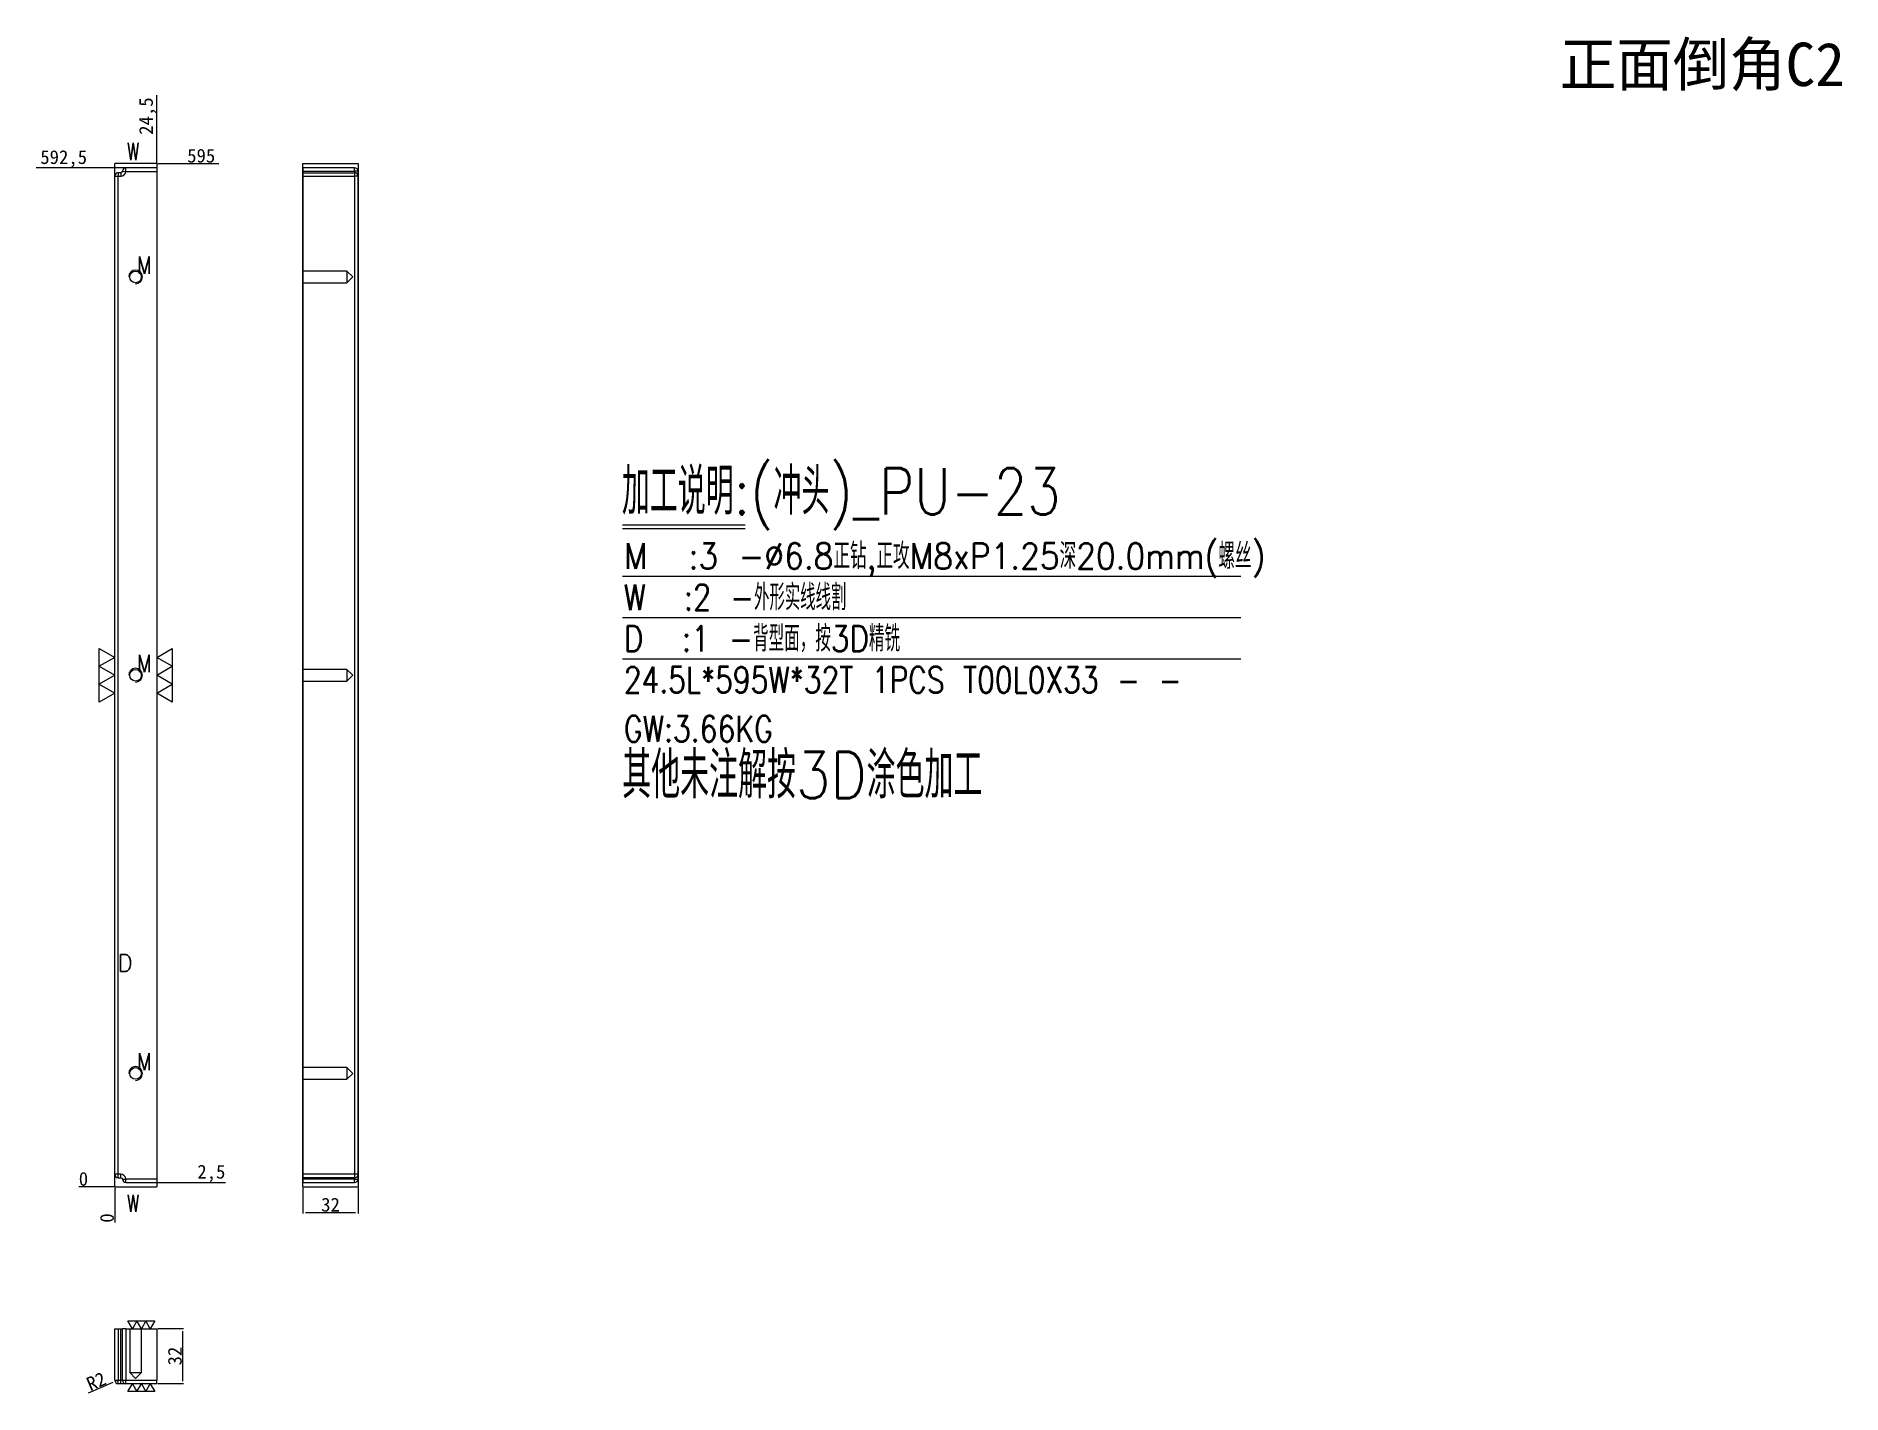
# Model space of a CAD drawing. Header units: millimetres. Extents: x 22589 to 23639, y 54801 to 55590.
import ezdxf
from ezdxf.enums import TextEntityAlignment as Align

# ---------------------------------------------------------------- set-up
doc = ezdxf.new("R2010")
doc.units = ezdxf.units.MM
doc.linetypes.add('DASHED', pattern=[0])
for name, color, linetype in [('dim', 4, 'Continuous'), ('PH_W', 1, 'Continuous'), ('PUNCH', 2, 'Continuous'), ('PUNCH_W', 1, 'Continuous')]:
    doc.layers.add(name, color=color, linetype=linetype)
doc.styles.add('_PUG_ERP', font='txt')
doc.styles.add('chinesef_fs', font='txt.shx', dxfattribs={"bigfont": 'gbcbig.shx'})
doc.dimstyles.new('_PUG_ERP', dxfattribs={"dimtxt": 8, "dimasz": 1.5, "dimexe": 0.5, "dimexo": 0.5, "dimgap": 0.5, "dimtad": 1, "dimtxsty": '_PUG_ERP', "dimblk": 'CLOSEDBLANK', "dimcen": 0, "dimclrd": 4, "dimclre": 4, "dimclrt": 3, "dimazin": 3, "dimtfac": 1, "dimtmove": 0, "dimatfit": 3, "dimldrblk": 'CLOSEDBLANK', "dimlwd": 9, "dimlwe": 9})

# ---------------------------------------------------------------- blocks, each defined once
blk = doc.blocks.new('*D733')
at = {"layer": 'Defpoints', "color": 0}
for p in [(22659.1, 55516.3), (22674.1, 55516.3), (22634.6, 54921.3)]:
    blk.add_point(p, dxfattribs=at)
at = {"layer": 'dim', "color": 4, "lineweight": 9}
blk.add_line((22659.6, 55516.3), (22695.2, 55516.3), dxfattribs=at)
at = {"layer": 'dim', "color": 3, "lineweight": 13, "insert": (22684.9, 55520.8), "char_height": 8, "attachment_point": 5, "style": '_PUG_ERP'}
blk.add_mtext('595', dxfattribs=at)
blk = doc.blocks.new('_ClosedBlank')
blk = doc.blocks.new('*D734')
at = {"layer": 'Defpoints', "color": 0}
for p in [(22619.6, 54921.3), (22634.6, 54921.3), (22634.6, 54921.3)]:
    blk.add_point(p, dxfattribs=at)
at = {"layer": 'dim', "color": 4, "lineweight": 9}
blk.add_line((22634.1, 54921.3), (22613.8, 54921.3), dxfattribs=at)
at = {"layer": 'dim', "color": 3, "lineweight": 13, "insert": (22616.4, 54925.8), "char_height": 8, "attachment_point": 5, "style": '_PUG_ERP'}
blk.add_mtext('0', dxfattribs=at)
blk = doc.blocks.new('*D735')
at = {"layer": 'Defpoints', "color": 0}
for p in [(22634.6, 54921.3), (22634.6, 54921.3), (22634.6, 54906.3)]:
    blk.add_point(p, dxfattribs=at)
at = {"layer": 'dim', "color": 4, "lineweight": 9}
blk.add_line((22634.6, 54920.8), (22634.6, 54900.4), dxfattribs=at)
at = {"layer": 'dim', "color": 3, "lineweight": 13, "insert": (22630.1, 54903.1), "char_height": 8, "attachment_point": 5, "rotation": 90, "style": '_PUG_ERP'}
blk.add_mtext('0', dxfattribs=at)
blk = doc.blocks.new('*D736')
at = {"layer": 'Defpoints', "color": 0}
for p in [(22659.1, 55531.3), (22659.1, 55516.3), (22634.6, 54921.3)]:
    blk.add_point(p, dxfattribs=at)
at = {"layer": 'dim', "color": 4, "lineweight": 9}
for p, q in [((22659.1, 55528.3), (22659.1, 55556.1)), ((22659.1, 55525.3), (22659.1, 55528.3)), ((22659.1, 55516.8), (22659.1, 55525.3))]:
    blk.add_line(p, q, dxfattribs=at)
at = {"layer": 'dim', "color": 3, "lineweight": 13, "insert": (22653.8, 55543.9), "char_height": 8, "attachment_point": 5, "rotation": 90, "style": '_PUG_ERP'}
blk.add_mtext('24,5', dxfattribs=at)
blk = doc.blocks.new('*D737')
at = {"layer": 'Defpoints', "color": 0}
for p in [(22659.1, 54838.8), (22659.1, 54806.8), (22674.1, 54806.8)]:
    blk.add_point(p, dxfattribs=at)
at = {"layer": 'dim', "color": 4, "lineweight": 9}
for p, q in [((22659.6, 54838.8), (22674.6, 54838.8)), ((22674.1, 54837.3), (22674.1, 54808.3)), ((22659.6, 54806.8), (22674.6, 54806.8))]:
    blk.add_line(p, q, dxfattribs=at)
at = {"layer": 'dim', "color": 3, "lineweight": 13, "insert": (22669.6, 54822.8), "char_height": 8, "attachment_point": 5, "rotation": 90, "style": '_PUG_ERP'}
blk.add_mtext('32', dxfattribs=at)
blk = doc.blocks.new('*D738')
at = {"layer": 'Defpoints', "color": 0}
for p in [(22744.1, 54921.3), (22776.1, 54921.3), (22776.1, 54906.3)]:
    blk.add_point(p, dxfattribs=at)
at = {"layer": 'dim', "color": 4, "lineweight": 9}
for p, q in [((22744.1, 54920.8), (22744.1, 54905.8)), ((22776.1, 54920.8), (22776.1, 54905.8)), ((22745.6, 54906.3), (22774.6, 54906.3))]:
    blk.add_line(p, q, dxfattribs=at)
at = {"layer": 'dim', "color": 3, "lineweight": 13, "insert": (22760.1, 54910.8), "char_height": 8, "attachment_point": 5, "style": '_PUG_ERP'}
blk.add_mtext('32', dxfattribs=at)
blk = doc.blocks.new('*D739')
at = {"layer": 'Defpoints', "color": 0}
for p in [(22634.8, 54808), (22636.6, 54808.8)]:
    blk.add_point(p, dxfattribs=at)
at = {"layer": 'PH_W', "color": 4, "lineweight": 9}
for p, q in [((22633.4, 54807.4), (22619.2, 54801.3)), ((22636.6, 54808.8), (22634.8, 54808))]:
    blk.add_line(p, q, dxfattribs=at)
at = {"layer": 'PH_W', "color": 3, "lineweight": 13, "insert": (22623.8, 54808.2), "char_height": 8, "attachment_point": 5, "rotation": 23.0458, "style": '_PUG_ERP'}
blk.add_mtext('R2', dxfattribs=at)
blk = doc.blocks.new('*D740')
at = {"layer": 'Defpoints', "color": 0}
for p in [(22634.6, 54921.3), (22659.1, 54923.8), (22681.9, 54923.8)]:
    blk.add_point(p, dxfattribs=at)
at = {"layer": 'dim', "color": 4, "lineweight": 9}
blk.add_line((22659.6, 54923.8), (22699.1, 54923.8), dxfattribs=at)
at = {"layer": 'dim', "color": 3, "lineweight": 13, "insert": (22690.8, 54929), "char_height": 8, "attachment_point": 5, "style": '_PUG_ERP'}
blk.add_mtext('2,5', dxfattribs=at)
blk = doc.blocks.new('*D741')
at = {"layer": 'Defpoints', "color": 0}
for p in [(22621.4, 55513.8), (22643, 55513.8), (22634.6, 54921.3)]:
    blk.add_point(p, dxfattribs=at)
at = {"layer": 'dim', "color": 4, "lineweight": 9}
blk.add_line((22642.5, 55513.8), (22588.9, 55513.8), dxfattribs=at)
at = {"layer": 'dim', "color": 3, "lineweight": 13, "insert": (22604.9, 55519), "char_height": 8, "attachment_point": 5, "style": '_PUG_ERP'}
blk.add_mtext('592,5', dxfattribs=at)

msp = doc.modelspace()

# ---------------------------------------------------------------- linework, layer by layer
at = {"layer": 'dim', "color": 252, "linetype": 'DASHED', "lineweight": 13, "ltscale": 0.2}
for p, q in [((22659.097, 55516.25), (22634.597, 55516.25)), ((22634.597, 54921.25), (22634.597, 55516.25)), ((22659.097, 55516.25), (22659.097, 54921.25)), ((22744.097, 55516.25), (22776.097, 55516.25)), ((22744.097, 54921.25), (22744.097, 55516.25)), ((22776.097, 55516.25), (22776.097, 54921.25)), ((22634.597, 54921.25), (22659.097, 54921.25)), ((22744.097, 54921.25), (22776.097, 54921.25))]:
    msp.add_line(p, q, dxfattribs=at)
at = {"layer": 'dim', "color": 8, "linetype": 'Continuous', "lineweight": 18}
for p, q in [((22929.909, 55306.285), (23001.351, 55306.285)), ((22929.909, 55304.035), (23001.351, 55304.035)), ((22929.909, 55276.285), (23289.549, 55276.285)), ((22929.909, 55252.285), (23289.549, 55252.285)), ((22929.909, 55228.285), (23289.549, 55228.285))]:
    msp.add_line(p, q, dxfattribs=at)
at = {"layer": 'dim', "lineweight": 13}
for points in [[(22625.597, 55234.339), (22634.597, 55229.142), (22625.597, 55223.946), (22634.597, 55218.75), (22625.597, 55213.554), (22634.597, 55208.358), (22625.597, 55203.162), (22625.597, 55234.339)], [(22668.097, 55203.162), (22659.097, 55208.358), (22668.097, 55213.554), (22659.097, 55218.75), (22668.097, 55223.946), (22659.097, 55229.143), (22668.097, 55234.339), (22668.097, 55203.162)], [(22657.887, 54843.25), (22655.288, 54838.75), (22652.69, 54843.25), (22650.092, 54838.75), (22647.494, 54843.25), (22644.896, 54838.75), (22642.298, 54843.25), (22657.887, 54843.25)], [(22642.298, 54802.25), (22644.896, 54806.75), (22647.494, 54802.25), (22650.092, 54806.75), (22652.69, 54802.25), (22655.288, 54806.75), (22657.887, 54802.25), (22642.298, 54802.25)]]:
    msp.add_lwpolyline(points, close=True, dxfattribs=at)
at = {"layer": 'PUNCH', "color": 155, "linetype": 'DASHED', "lineweight": 13, "ltscale": 0.373502}
for p, q in [((22634.597, 55508.979), (22636.597, 55508.979)), ((22636.597, 55510.979), (22636.597, 55508.979)), ((22636.597, 55508.979), (22638.097, 55508.979)), ((22636.597, 54928.522), (22636.597, 55508.979)), ((22638.097, 55510.979), (22638.097, 55508.979)), ((22639.094, 55511.903), (22641.088, 55511.75)), ((22641.088, 55511.75), (22641.088, 55513.75)), ((22641.088, 55511.75), (22659.097, 55511.75)), ((22744.097, 55511.903), (22774.097, 55511.903)), ((22744.097, 55508.979), (22774.097, 55508.979)), ((22774.097, 55511.903), (22774.097, 55513.75)), ((22774.097, 55510.979), (22774.097, 55508.979)), ((22774.097, 55508.979), (22774.097, 54928.522)), ((22776.097, 55508.979), (22774.097, 55508.979)), ((22636.597, 54928.522), (22634.597, 54928.522)), ((22638.097, 54928.522), (22636.597, 54928.522)), ((22636.597, 54926.522), (22636.597, 54928.522)), ((22638.097, 54926.522), (22638.097, 54928.522)), ((22639.094, 54925.598), (22641.088, 54925.75)), ((22659.097, 54925.75), (22641.088, 54925.75)), ((22641.088, 54923.75), (22641.088, 54925.75)), ((22774.097, 54928.522), (22744.097, 54928.522)), ((22774.097, 54925.598), (22744.097, 54925.598)), ((22776.097, 54928.522), (22774.097, 54928.522)), ((22774.097, 54928.522), (22774.097, 54926.522)), ((22774.097, 54923.75), (22774.097, 54925.598)), ((22641.088, 54806.75), (22641.088, 54808.75))]:
    msp.add_line(p, q, dxfattribs=at)
at = {"layer": 'PUNCH', "color": 223, "linetype": 'Continuous', "lineweight": 18}
for p, q in [((22634.597, 54928.522), (22634.597, 55508.979)), ((22659.097, 55513.75), (22659.097, 54923.75)), ((22744.097, 55513.75), (22744.097, 54923.75)), ((22776.097, 54925.75), (22776.097, 55511.75)), ((22634.597, 54838.75), (22636.597, 54838.75)), ((22634.597, 54808.75), (22634.597, 54838.75)), ((22636.597, 54838.75), (22638.097, 54838.75)), ((22638.097, 54838.75), (22639.094, 54838.75)), ((22641.088, 54838.75), (22639.094, 54838.75)), ((22641.088, 54838.75), (22659.097, 54838.75)), ((22659.097, 54838.75), (22659.097, 54808.75)), ((22638.097, 54806.75), (22636.597, 54806.75)), ((22659.097, 54806.75), (22641.088, 54806.75)), ((22659.097, 54806.75), (22659.097, 54808.75))]:
    msp.add_line(p, q, dxfattribs=at)
at = {"layer": 'PUNCH', "color": 2, "linetype": 'DASHED', "lineweight": 13, "ltscale": 0.373502}
for p, q in [((22774.097, 55511.903), (22774.097, 55510.979)), ((22774.097, 54926.522), (22774.097, 54925.598))]:
    msp.add_line(p, q, dxfattribs=at)
at = {"layer": 'PUNCH', "color": 5, "linetype": 'DASHED', "lineweight": 13, "ltscale": 0.373502}
for p, q in [((22769.677, 55453.755), (22744.097, 55453.755)), ((22744.097, 55446.949), (22769.677, 55446.949)), ((22773.08, 55450.352), (22769.677, 55453.755)), ((22769.677, 55453.755), (22769.677, 55446.949)), ((22769.677, 55446.949), (22773.08, 55450.352)), ((22769.677, 55222.154), (22744.097, 55222.154)), ((22744.097, 55215.348), (22769.677, 55215.348)), ((22773.08, 55218.751), (22769.677, 55222.154)), ((22769.677, 55222.154), (22769.677, 55215.348)), ((22769.677, 55215.348), (22773.08, 55218.751)), ((22769.677, 54990.554), (22744.097, 54990.554)), ((22744.097, 54983.748), (22769.677, 54983.748)), ((22773.08, 54987.151), (22769.677, 54990.554)), ((22769.677, 54990.554), (22769.677, 54983.748)), ((22769.677, 54983.748), (22773.08, 54987.151)), ((22643.314, 54838.75), (22643.314, 54813.17)), ((22650.12, 54813.17), (22650.12, 54838.75)), ((22643.314, 54813.17), (22646.717, 54809.767)), ((22643.314, 54813.17), (22650.12, 54813.17)), ((22646.717, 54809.767), (22650.12, 54813.17))]:
    msp.add_line(p, q, dxfattribs=at)
at = {"layer": 'PUNCH', "color": 155, "linetype": 'Continuous', "lineweight": 18}
for p, q in [((22636.597, 54838.75), (22636.597, 54808.75)), ((22638.097, 54808.75), (22638.097, 54838.75)), ((22639.094, 54808.75), (22639.094, 54838.75)), ((22641.088, 54838.75), (22641.088, 54808.75)), ((22634.597, 54808.75), (22636.597, 54808.75)), ((22636.597, 54806.75), (22636.597, 54808.75)), ((22636.597, 54808.75), (22638.097, 54808.75)), ((22639.094, 54808.75), (22641.088, 54808.75)), ((22641.088, 54808.75), (22659.097, 54808.75)), ((22641.088, 54806.75), (22641.088, 54808.75))]:
    msp.add_line(p, q, dxfattribs=at)
at = {"layer": 'PUNCH', "color": 2, "linetype": 'Continuous', "lineweight": 18}
for p, q in [((22638.097, 54806.75), (22638.097, 54808.75)), ((22638.097, 54808.75), (22639.094, 54808.75)), ((22641.088, 54806.75), (22638.097, 54806.75))]:
    msp.add_line(p, q, dxfattribs=at)
at = {"layer": 'PUNCH', "color": 42, "linetype": 'Continuous', "lineweight": 18}
for centre in [(22646.717, 55450.352), (22646.717, 55218.751), (22646.717, 54987.151)]:
    msp.add_circle(centre, 3.403, dxfattribs=at)
at = {"layer": 'PUNCH', "color": 155, "linetype": 'DASHED', "lineweight": 13, "ltscale": 0.373502}
for centre, start, end in [((22638.097, 55511.979), 270, 355.624309), ((22638.097, 54925.522), 4.371248, 90)]:
    msp.add_arc(centre, 3, start, end, dxfattribs=at)
at = {"layer": 'PUNCH', "color": 2, "linetype": 'Continuous', "lineweight": 18}
for centre, start, end in [((22774.097, 55511.75), 0, 90), ((22774.097, 54925.75), 270, 0), ((22636.597, 54808.75), 180, 270)]:
    msp.add_arc(centre, 2, start, end, dxfattribs=at)
at = {"layer": 'PUNCH', "color": 2, "linetype": 'DASHED', "lineweight": 13, "ltscale": 0.373502}
for centre, start, end in [((22774.097, 55508.979), 0, 90), ((22774.097, 54928.522), 270, 0)]:
    msp.add_arc(centre, 2, start, end, dxfattribs=at)
at = {"layer": 'PUNCH', "color": 42, "linetype": 'Continuous', "lineweight": 13}
for centre in [(22646.717, 55450.352), (22646.717, 55218.751), (22646.717, 54987.151)]:
    msp.add_arc(centre, 4, 270, 180, dxfattribs=at)
at = {"layer": 'PUNCH', "color": 2, "linetype": 'DASHED', "lineweight": 13, "ltscale": 0.373502}
for centre, major_axis, ratio, start_param, end_param in [((22774.097, 55511.75), (2, 0), 0.076296, 0, 1.57079633), ((22774.097, 54925.75), (2, 0), 0.076219, 4.71238898, 6.28318531), ((22641.088, 54808.75), (0, -2), 0.997085, 4.71238898, 6.28318531)]:
    msp.add_ellipse(centre, major_axis=major_axis, ratio=ratio, start_param=start_param, end_param=end_param, dxfattribs=at)
at = {"layer": 'PUNCH', "color": 2, "linetype": 'Continuous', "lineweight": 18}
msp.add_ellipse((22641.088, 54808.75), major_axis=(0, 2), ratio=0.997091, start_param=1.57079633, end_param=3.14159265, dxfattribs=at)
at = {"layer": 'PUNCH_W', "color": 1, "linetype": 'Continuous', "lineweight": 18}
for p, q in [((22774.097, 55513.75), (22744.097, 55513.75)), ((22744.097, 54923.75), (22774.097, 54923.75))]:
    msp.add_line(p, q, dxfattribs=at)
at = {"layer": 'PUNCH_W', "color": 1, "linetype": 'DASHED', "lineweight": 13, "ltscale": 0.373502}
for p, q in [((22744.097, 55510.979), (22774.097, 55510.979)), ((22774.097, 54926.522), (22744.097, 54926.522))]:
    msp.add_line(p, q, dxfattribs=at)
at = {"layer": 'PUNCH_W', "color": 1, "lineweight": 13}
for points in [[(22659.097, 55513.75), (22641.088, 55513.75, 0.39201808), (22639.094, 55511.903, -0.39201808), (22638.097, 55510.979), (22636.597, 55510.979, 0.41421356), (22634.597, 55508.979)], [(22634.597, 54928.522, 0.41421356), (22636.597, 54926.522), (22638.097, 54926.522, -0.39204044), (22639.094, 54925.598, 0.39204044), (22641.088, 54923.75), (22659.097, 54923.75)]]:
    msp.add_lwpolyline(points, format="xyb", dxfattribs=at)

# ---------------------------------------------------------------- texts
at = {"layer": 'dim'}
msp.add_text('正面倒角C2', height=25.2525, dxfattribs=at).set_placement((23557.993, 55574.358), align=Align.MIDDLE)
at = {"layer": 'dim', "color": 4, "lineweight": 13, "style": 'chinesef_fs'}
for s, height, width, p in [('W', 10, 0.6727, (22641.898, 55518.263)), ('M', 10, 0.8408, (22647.512, 55452.204)), ('加工说明:(冲头)_PU-23', 27, 0.8357, (22929.598, 55312.16)), ('M  :3 -%%c6.8正钻,正攻M8xP1.25深20.0mm(螺丝)', 15, 0.8929, (22930.704, 55280.549)), ('D  :1 -背型面，按3D精铣', 15, 0.8387, (22930.704, 55232.549)), ('M', 10, 0.8408, (22647.512, 55220.604)), ('24.5L*595W*32T 1PCS T00L0X33 - - ', 15, 0.8021, (22930.704, 55208.549)), ('GW:3.66KG ', 15, 0.8074, (22930.704, 55180.049)), ('D', 10, 0.9609, (22636.312, 55046.425)), ('M', 10, 0.8408, (22647.512, 54989.004)), ('W', 10, 0.6727, (22641.898, 54906.663))]:
    msp.add_text(s, height=height, dxfattribs=dict(at, width=width)).set_placement(p)
at = {"layer": 'dim', "color": 1, "lineweight": 13, "style": 'chinesef_fs', "width": 0.8277}
msp.add_text('W  :2 -外形实线线割', height=15, dxfattribs=at).set_placement((22930.704, 55256.549))
at = {"layer": 'dim', "color": 21, "lineweight": 13, "style": 'chinesef_fs', "width": 0.8663}
msp.add_text('其他未注解按3D涂色加工', height=27, dxfattribs=at).set_placement((22929.792, 55147.16))

# ---------------------------------------------------------------- dimensions: what is measured, and where the dimension line sits
at = {"layer": 'dim', "lineweight": 13}
for feature_location, offset, dtype, origin, picture, middle in [((22659.097, 55516.25), (0, 15), 1, (22634.597, 54921.25), '*D736', (22653.835, 55543.941)), ((22642.971, 55513.75), (-21.602, 0), 0, (22634.597, 54921.25), '*D741', (22604.869, 55519.012)), ((22659.097, 55516.25), (15, 0), 0, (22634.597, 54921.25), '*D733', (22684.882, 55520.75)), ((22659.097, 54923.75), (22.783, 0), 0, (22634.597, 54921.25), '*D740', (22690.761, 54929.012)), ((22634.596672873, 54921.250287051), (-15, 0), 0, (22634.596672873, 54921.250287051), '*D734', (22616.430006206, 54925.750287051)), ((22634.596672873, 54921.250287051), (0, -15), 1, (22634.596672873, 54921.250287051), '*D735', (22630.096672873, 54903.083620384))]:
    dim = msp.add_ordinate_dim(feature_location=feature_location, offset=offset, dtype=dtype, origin=origin, dimstyle='_PUG_ERP', dxfattribs=at)
    dim.commit()
    dim.dimension.update_dxf_attribs({"geometry": picture, "text_midpoint": middle})
dim = msp.add_linear_dim(base=(22776.097, 54906.25), p1=(22744.097, 54921.25), p2=(22776.097, 54921.25), dimstyle='_PUG_ERP', dxfattribs=at)
dim.commit()
dim.dimension.update_dxf_attribs({"geometry": '*D738', "text_midpoint": (22760.097, 54910.75)})
dim = msp.add_linear_dim(base=(22674.097, 54806.75), p1=(22659.097, 54838.75), p2=(22659.097, 54806.75), angle=90, dimstyle='_PUG_ERP', dxfattribs=at)
dim.commit()
dim.dimension.update_dxf_attribs({"geometry": '*D737', "text_midpoint": (22669.597, 54822.75)})
at = {"layer": 'PH_W', "lineweight": 13}
dim = msp.add_radius_dim(center=(22636.597, 54808.75), mpoint=(22634.756, 54807.967), dimstyle='_PUG_ERP', dxfattribs=at)
dim.commit()
dim.dimension.update_dxf_attribs({"geometry": '*D739', "text_midpoint": (22625.576, 54804.062), "dimtype": 164})

doc.saveas('drawing.dxf')
